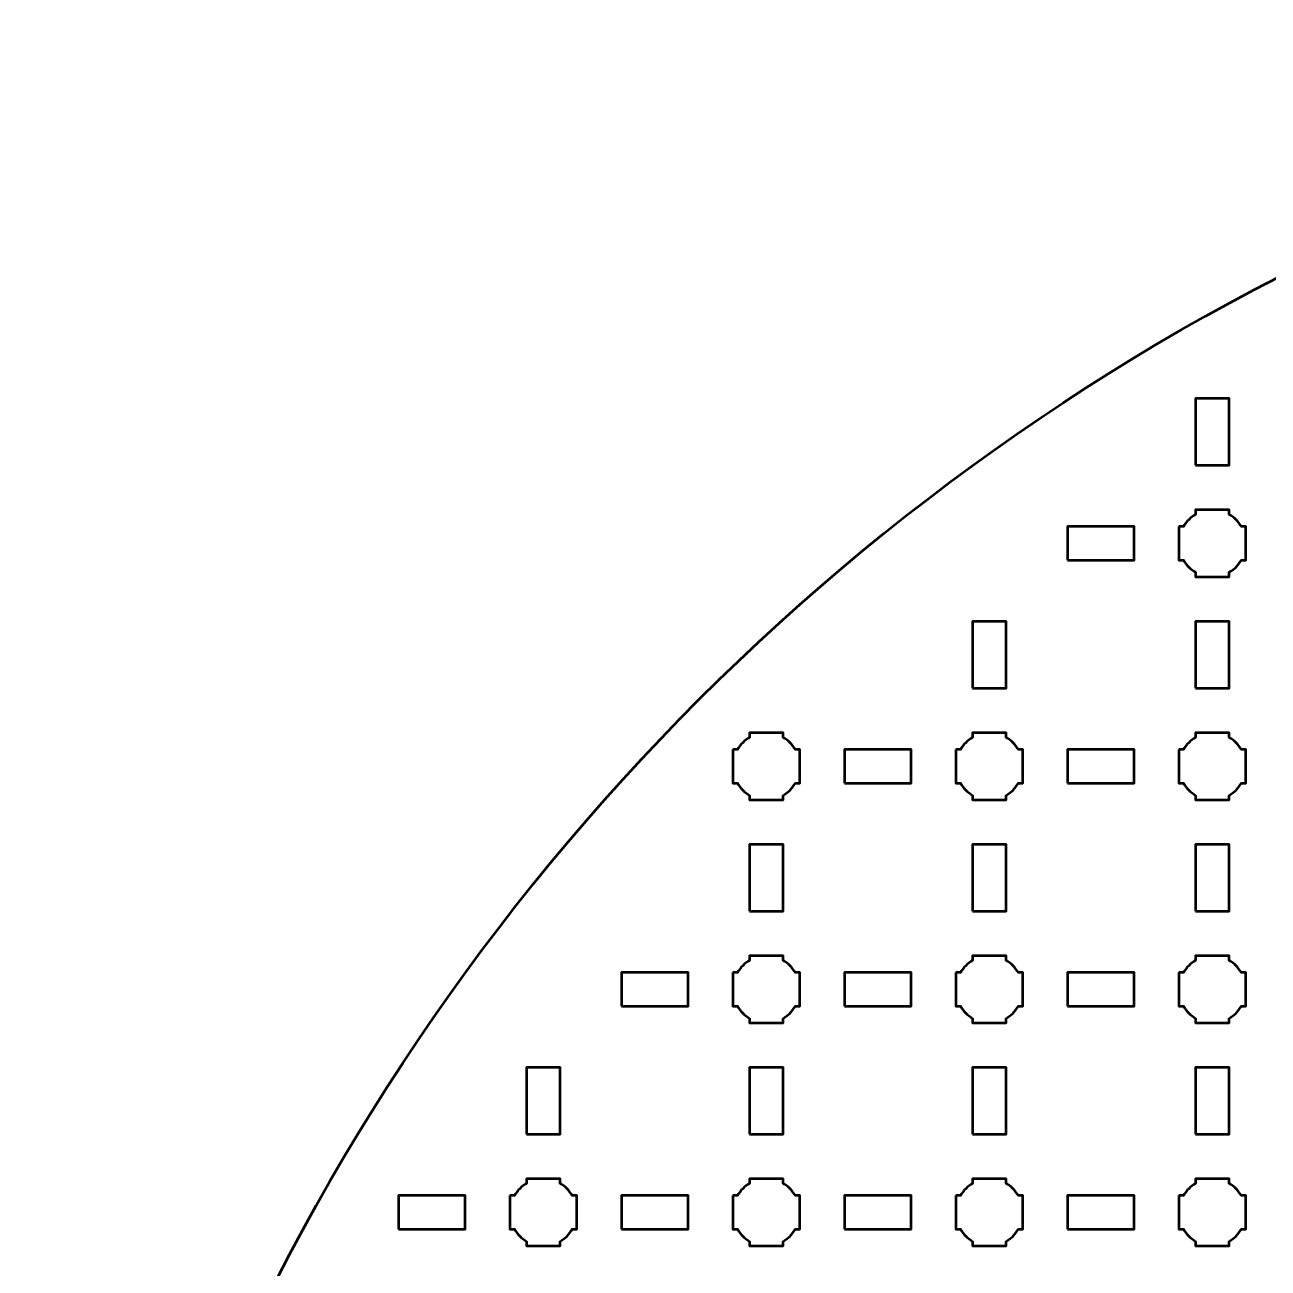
# Model space of a CAD drawing. Header units: centimetres. Extents: x -31.1 to 10.1, y -35.5 to 5.8.
# Drawn here: x -31.15 to -20, y -5.35 to 5.8 of the extents above; entities that cross this region are included whole.
import ezdxf

# ---------------------------------------------------------------- set-up
doc = ezdxf.new("R2010")
doc.units = ezdxf.units.CM
doc.header["$MEASUREMENT"] = 0
doc.layers.add('Layer 1', color=7, linetype='Continuous')

msp = doc.modelspace()

# ---------------------------------------------------------------- linework, layer by layer
at = {"layer": 'Layer 1', "lineweight": 53}
for points in [[(-20.65, 1.85), (-20.35, 1.85), (-20.35, 2.45), (-20.65, 2.45), (-20.65, 1.85)], [(-21.8, 1), (-21.2, 1), (-21.2, 1.3), (-21.8, 1.3), (-21.8, 1)], [(-22.65, -0.15), (-22.35, -0.15), (-22.35, 0.45), (-22.65, 0.45), (-22.65, -0.15)], [(-20.65, -0.15), (-20.35, -0.15), (-20.35, 0.45), (-20.65, 0.45), (-20.65, -0.15)], [(-23.8, -1), (-23.2, -1), (-23.2, -0.7), (-23.8, -0.7), (-23.8, -1)], [(-21.8, -1), (-21.2, -1), (-21.2, -0.7), (-21.8, -0.7), (-21.8, -1)], [(-24.65, -2.15), (-24.35, -2.15), (-24.35, -1.55), (-24.65, -1.55), (-24.65, -2.15)], [(-22.65, -2.15), (-22.35, -2.15), (-22.35, -1.55), (-22.65, -1.55), (-22.65, -2.15)], [(-20.65, -2.15), (-20.35, -2.15), (-20.35, -1.55), (-20.65, -1.55), (-20.65, -2.15)], [(-25.8, -3), (-25.2, -3), (-25.2, -2.7), (-25.8, -2.7), (-25.8, -3)], [(-23.8, -3), (-23.2, -3), (-23.2, -2.7), (-23.8, -2.7), (-23.8, -3)], [(-21.8, -3), (-21.2, -3), (-21.2, -2.7), (-21.8, -2.7), (-21.8, -3)], [(-26.65, -4.15), (-26.35, -4.15), (-26.35, -3.55), (-26.65, -3.55), (-26.65, -4.15)], [(-24.65, -4.15), (-24.35, -4.15), (-24.35, -3.55), (-24.65, -3.55), (-24.65, -4.15)], [(-22.65, -4.15), (-22.35, -4.15), (-22.35, -3.55), (-22.65, -3.55), (-22.65, -4.15)], [(-20.65, -4.15), (-20.35, -4.15), (-20.35, -3.55), (-20.65, -3.55), (-20.65, -4.15)], [(-27.8, -5), (-27.2, -5), (-27.2, -4.7), (-27.8, -4.7), (-27.8, -5)], [(-25.8, -5), (-25.2, -5), (-25.2, -4.7), (-25.8, -4.7), (-25.8, -5)], [(-23.8, -5), (-23.2, -5), (-23.2, -4.7), (-23.8, -4.7), (-23.8, -5)], [(-21.8, -5), (-21.2, -5), (-21.2, -4.7), (-21.8, -4.7), (-21.8, -5)]]:
    msp.add_lwpolyline(points, close=True, dxfattribs=at)
at = {"layer": 'Layer 1', "color": 250, "lineweight": 53}
msp.add_ellipse((-10.5, -14.85), major_axis=(0, 20.65), ratio=1, dxfattribs=at)
at = {"layer": 'Layer 1', "lineweight": 53}
for points in [[(-20.8, 1.3), (-20.8, 1.3), (-20.75985, 1.3), (-20.75985, 1.3), (-20.75985, 1.3), (-20.7335, 1.34553), (-20.69553, 1.3835), (-20.65, 1.40985), (-20.65, 1.40985), (-20.65, 1.40985), (-20.65, 1.45), (-20.65, 1.45), (-20.65, 1.45), (-20.65, 1.45), (-20.5, 1.45), (-20.5, 1.45), (-20.5, 1.45), (-20.5, 1.45), (-20.35, 1.45), (-20.35, 1.45), (-20.35, 1.45), (-20.35, 1.45), (-20.35, 1.40985), (-20.35, 1.40985), (-20.35, 1.40985), (-20.30447, 1.3835), (-20.2665, 1.34553), (-20.24015, 1.3), (-20.24015, 1.3), (-20.24015, 1.3), (-20.2, 1.3), (-20.2, 1.3), (-20.2, 1.3), (-20.2, 1.3), (-20.2, 1.15), (-20.2, 1.15), (-20.2, 1.15), (-20.2, 1.15), (-20.2, 1), (-20.2, 1), (-20.2, 1), (-20.2, 1), (-20.24015, 1), (-20.24015, 1), (-20.24015, 1), (-20.2665, 0.95447), (-20.30447, 0.9165), (-20.35, 0.89015), (-20.35, 0.89015), (-20.35, 0.89015), (-20.35, 0.85), (-20.35, 0.85), (-20.35, 0.85), (-20.35, 0.85), (-20.5, 0.85), (-20.5, 0.85), (-20.5, 0.85), (-20.5, 0.85), (-20.65, 0.85), (-20.65, 0.85), (-20.65, 0.85), (-20.65, 0.85), (-20.65, 0.89015), (-20.65, 0.89015), (-20.65, 0.89015), (-20.69553, 0.9165), (-20.7335, 0.95447), (-20.75985, 1), (-20.75985, 1), (-20.75985, 1), (-20.8, 1), (-20.8, 1), (-20.8, 1), (-20.8, 1), (-20.8, 1.15), (-20.8, 1.15), (-20.8, 1.15), (-20.8, 1.15), (-20.8, 1.3), (-20.8, 1.3)], [(-24.8, -0.7), (-24.8, -0.7), (-24.75985, -0.7), (-24.75985, -0.7), (-24.75985, -0.7), (-24.7335, -0.65447), (-24.69553, -0.6165), (-24.65, -0.59015), (-24.65, -0.59015), (-24.65, -0.59015), (-24.65, -0.55), (-24.65, -0.55), (-24.65, -0.55), (-24.65, -0.55), (-24.5, -0.55), (-24.5, -0.55), (-24.5, -0.55), (-24.5, -0.55), (-24.35, -0.55), (-24.35, -0.55), (-24.35, -0.55), (-24.35, -0.55), (-24.35, -0.59015), (-24.35, -0.59015), (-24.35, -0.59015), (-24.30447, -0.6165), (-24.2665, -0.65447), (-24.24015, -0.7), (-24.24015, -0.7), (-24.24015, -0.7), (-24.2, -0.7), (-24.2, -0.7), (-24.2, -0.7), (-24.2, -0.7), (-24.2, -0.85), (-24.2, -0.85), (-24.2, -0.85), (-24.2, -0.85), (-24.2, -1), (-24.2, -1), (-24.2, -1), (-24.2, -1), (-24.24015, -1), (-24.24015, -1), (-24.24015, -1), (-24.2665, -1.04553), (-24.30447, -1.0835), (-24.35, -1.10985), (-24.35, -1.10985), (-24.35, -1.10985), (-24.35, -1.15), (-24.35, -1.15), (-24.35, -1.15), (-24.35, -1.15), (-24.5, -1.15), (-24.5, -1.15), (-24.5, -1.15), (-24.5, -1.15), (-24.65, -1.15), (-24.65, -1.15), (-24.65, -1.15), (-24.65, -1.15), (-24.65, -1.10985), (-24.65, -1.10985), (-24.65, -1.10985), (-24.69553, -1.0835), (-24.7335, -1.04553), (-24.75985, -1), (-24.75985, -1), (-24.75985, -1), (-24.8, -1), (-24.8, -1), (-24.8, -1), (-24.8, -1), (-24.8, -0.85), (-24.8, -0.85), (-24.8, -0.85), (-24.8, -0.85), (-24.8, -0.7), (-24.8, -0.7)], [(-22.8, -0.7), (-22.8, -0.7), (-22.75985, -0.7), (-22.75985, -0.7), (-22.75985, -0.7), (-22.7335, -0.65447), (-22.69553, -0.6165), (-22.65, -0.59015), (-22.65, -0.59015), (-22.65, -0.59015), (-22.65, -0.55), (-22.65, -0.55), (-22.65, -0.55), (-22.65, -0.55), (-22.5, -0.55), (-22.5, -0.55), (-22.5, -0.55), (-22.5, -0.55), (-22.35, -0.55), (-22.35, -0.55), (-22.35, -0.55), (-22.35, -0.55), (-22.35, -0.59015), (-22.35, -0.59015), (-22.35, -0.59015), (-22.30447, -0.6165), (-22.2665, -0.65447), (-22.24015, -0.7), (-22.24015, -0.7), (-22.24015, -0.7), (-22.2, -0.7), (-22.2, -0.7), (-22.2, -0.7), (-22.2, -0.7), (-22.2, -0.85), (-22.2, -0.85), (-22.2, -0.85), (-22.2, -0.85), (-22.2, -1), (-22.2, -1), (-22.2, -1), (-22.2, -1), (-22.24015, -1), (-22.24015, -1), (-22.24015, -1), (-22.2665, -1.04553), (-22.30447, -1.0835), (-22.35, -1.10985), (-22.35, -1.10985), (-22.35, -1.10985), (-22.35, -1.15), (-22.35, -1.15), (-22.35, -1.15), (-22.35, -1.15), (-22.5, -1.15), (-22.5, -1.15), (-22.5, -1.15), (-22.5, -1.15), (-22.65, -1.15), (-22.65, -1.15), (-22.65, -1.15), (-22.65, -1.15), (-22.65, -1.10985), (-22.65, -1.10985), (-22.65, -1.10985), (-22.69553, -1.0835), (-22.7335, -1.04553), (-22.75985, -1), (-22.75985, -1), (-22.75985, -1), (-22.8, -1), (-22.8, -1), (-22.8, -1), (-22.8, -1), (-22.8, -0.85), (-22.8, -0.85), (-22.8, -0.85), (-22.8, -0.85), (-22.8, -0.7), (-22.8, -0.7)], [(-20.8, -0.7), (-20.8, -0.7), (-20.75985, -0.7), (-20.75985, -0.7), (-20.75985, -0.7), (-20.7335, -0.65447), (-20.69553, -0.6165), (-20.65, -0.59015), (-20.65, -0.59015), (-20.65, -0.59015), (-20.65, -0.55), (-20.65, -0.55), (-20.65, -0.55), (-20.65, -0.55), (-20.5, -0.55), (-20.5, -0.55), (-20.5, -0.55), (-20.5, -0.55), (-20.35, -0.55), (-20.35, -0.55), (-20.35, -0.55), (-20.35, -0.55), (-20.35, -0.59015), (-20.35, -0.59015), (-20.35, -0.59015), (-20.30447, -0.6165), (-20.2665, -0.65447), (-20.24015, -0.7), (-20.24015, -0.7), (-20.24015, -0.7), (-20.2, -0.7), (-20.2, -0.7), (-20.2, -0.7), (-20.2, -0.7), (-20.2, -0.85), (-20.2, -0.85), (-20.2, -0.85), (-20.2, -0.85), (-20.2, -1), (-20.2, -1), (-20.2, -1), (-20.2, -1), (-20.24015, -1), (-20.24015, -1), (-20.24015, -1), (-20.2665, -1.04553), (-20.30447, -1.0835), (-20.35, -1.10985), (-20.35, -1.10985), (-20.35, -1.10985), (-20.35, -1.15), (-20.35, -1.15), (-20.35, -1.15), (-20.35, -1.15), (-20.5, -1.15), (-20.5, -1.15), (-20.5, -1.15), (-20.5, -1.15), (-20.65, -1.15), (-20.65, -1.15), (-20.65, -1.15), (-20.65, -1.15), (-20.65, -1.10985), (-20.65, -1.10985), (-20.65, -1.10985), (-20.69553, -1.0835), (-20.7335, -1.04553), (-20.75985, -1), (-20.75985, -1), (-20.75985, -1), (-20.8, -1), (-20.8, -1), (-20.8, -1), (-20.8, -1), (-20.8, -0.85), (-20.8, -0.85), (-20.8, -0.85), (-20.8, -0.85), (-20.8, -0.7), (-20.8, -0.7)], [(-24.8, -2.7), (-24.8, -2.7), (-24.75985, -2.7), (-24.75985, -2.7), (-24.75985, -2.7), (-24.7335, -2.65447), (-24.69553, -2.6165), (-24.65, -2.59015), (-24.65, -2.59015), (-24.65, -2.59015), (-24.65, -2.55), (-24.65, -2.55), (-24.65, -2.55), (-24.65, -2.55), (-24.5, -2.55), (-24.5, -2.55), (-24.5, -2.55), (-24.5, -2.55), (-24.35, -2.55), (-24.35, -2.55), (-24.35, -2.55), (-24.35, -2.55), (-24.35, -2.59015), (-24.35, -2.59015), (-24.35, -2.59015), (-24.30447, -2.6165), (-24.2665, -2.65447), (-24.24015, -2.7), (-24.24015, -2.7), (-24.24015, -2.7), (-24.2, -2.7), (-24.2, -2.7), (-24.2, -2.7), (-24.2, -2.7), (-24.2, -2.85), (-24.2, -2.85), (-24.2, -2.85), (-24.2, -2.85), (-24.2, -3), (-24.2, -3), (-24.2, -3), (-24.2, -3), (-24.24015, -3), (-24.24015, -3), (-24.24015, -3), (-24.2665, -3.04553), (-24.30447, -3.0835), (-24.35, -3.10985), (-24.35, -3.10985), (-24.35, -3.10985), (-24.35, -3.15), (-24.35, -3.15), (-24.35, -3.15), (-24.35, -3.15), (-24.5, -3.15), (-24.5, -3.15), (-24.5, -3.15), (-24.5, -3.15), (-24.65, -3.15), (-24.65, -3.15), (-24.65, -3.15), (-24.65, -3.15), (-24.65, -3.10985), (-24.65, -3.10985), (-24.65, -3.10985), (-24.69553, -3.0835), (-24.7335, -3.04553), (-24.75985, -3), (-24.75985, -3), (-24.75985, -3), (-24.8, -3), (-24.8, -3), (-24.8, -3), (-24.8, -3), (-24.8, -2.85), (-24.8, -2.85), (-24.8, -2.85), (-24.8, -2.85), (-24.8, -2.7), (-24.8, -2.7)], [(-22.8, -2.7), (-22.8, -2.7), (-22.75985, -2.7), (-22.75985, -2.7), (-22.75985, -2.7), (-22.7335, -2.65447), (-22.69553, -2.6165), (-22.65, -2.59015), (-22.65, -2.59015), (-22.65, -2.59015), (-22.65, -2.55), (-22.65, -2.55), (-22.65, -2.55), (-22.65, -2.55), (-22.5, -2.55), (-22.5, -2.55), (-22.5, -2.55), (-22.5, -2.55), (-22.35, -2.55), (-22.35, -2.55), (-22.35, -2.55), (-22.35, -2.55), (-22.35, -2.59015), (-22.35, -2.59015), (-22.35, -2.59015), (-22.30447, -2.6165), (-22.2665, -2.65447), (-22.24015, -2.7), (-22.24015, -2.7), (-22.24015, -2.7), (-22.2, -2.7), (-22.2, -2.7), (-22.2, -2.7), (-22.2, -2.7), (-22.2, -2.85), (-22.2, -2.85), (-22.2, -2.85), (-22.2, -2.85), (-22.2, -3), (-22.2, -3), (-22.2, -3), (-22.2, -3), (-22.24015, -3), (-22.24015, -3), (-22.24015, -3), (-22.2665, -3.04553), (-22.30447, -3.0835), (-22.35, -3.10985), (-22.35, -3.10985), (-22.35, -3.10985), (-22.35, -3.15), (-22.35, -3.15), (-22.35, -3.15), (-22.35, -3.15), (-22.5, -3.15), (-22.5, -3.15), (-22.5, -3.15), (-22.5, -3.15), (-22.65, -3.15), (-22.65, -3.15), (-22.65, -3.15), (-22.65, -3.15), (-22.65, -3.10985), (-22.65, -3.10985), (-22.65, -3.10985), (-22.69553, -3.0835), (-22.7335, -3.04553), (-22.75985, -3), (-22.75985, -3), (-22.75985, -3), (-22.8, -3), (-22.8, -3), (-22.8, -3), (-22.8, -3), (-22.8, -2.85), (-22.8, -2.85), (-22.8, -2.85), (-22.8, -2.85), (-22.8, -2.7), (-22.8, -2.7)], [(-20.8, -2.7), (-20.8, -2.7), (-20.75985, -2.7), (-20.75985, -2.7), (-20.75985, -2.7), (-20.7335, -2.65447), (-20.69553, -2.6165), (-20.65, -2.59015), (-20.65, -2.59015), (-20.65, -2.59015), (-20.65, -2.55), (-20.65, -2.55), (-20.65, -2.55), (-20.65, -2.55), (-20.5, -2.55), (-20.5, -2.55), (-20.5, -2.55), (-20.5, -2.55), (-20.35, -2.55), (-20.35, -2.55), (-20.35, -2.55), (-20.35, -2.55), (-20.35, -2.59015), (-20.35, -2.59015), (-20.35, -2.59015), (-20.30447, -2.6165), (-20.2665, -2.65447), (-20.24015, -2.7), (-20.24015, -2.7), (-20.24015, -2.7), (-20.2, -2.7), (-20.2, -2.7), (-20.2, -2.7), (-20.2, -2.7), (-20.2, -2.85), (-20.2, -2.85), (-20.2, -2.85), (-20.2, -2.85), (-20.2, -3), (-20.2, -3), (-20.2, -3), (-20.2, -3), (-20.24015, -3), (-20.24015, -3), (-20.24015, -3), (-20.2665, -3.04553), (-20.30447, -3.0835), (-20.35, -3.10985), (-20.35, -3.10985), (-20.35, -3.10985), (-20.35, -3.15), (-20.35, -3.15), (-20.35, -3.15), (-20.35, -3.15), (-20.5, -3.15), (-20.5, -3.15), (-20.5, -3.15), (-20.5, -3.15), (-20.65, -3.15), (-20.65, -3.15), (-20.65, -3.15), (-20.65, -3.15), (-20.65, -3.10985), (-20.65, -3.10985), (-20.65, -3.10985), (-20.69553, -3.0835), (-20.7335, -3.04553), (-20.75985, -3), (-20.75985, -3), (-20.75985, -3), (-20.8, -3), (-20.8, -3), (-20.8, -3), (-20.8, -3), (-20.8, -2.85), (-20.8, -2.85), (-20.8, -2.85), (-20.8, -2.85), (-20.8, -2.7), (-20.8, -2.7)], [(-26.8, -4.7), (-26.8, -4.7), (-26.75985, -4.7), (-26.75985, -4.7), (-26.75985, -4.7), (-26.7335, -4.65447), (-26.69553, -4.6165), (-26.65, -4.59015), (-26.65, -4.59015), (-26.65, -4.59015), (-26.65, -4.55), (-26.65, -4.55), (-26.65, -4.55), (-26.65, -4.55), (-26.5, -4.55), (-26.5, -4.55), (-26.5, -4.55), (-26.5, -4.55), (-26.35, -4.55), (-26.35, -4.55), (-26.35, -4.55), (-26.35, -4.55), (-26.35, -4.59015), (-26.35, -4.59015), (-26.35, -4.59015), (-26.30447, -4.6165), (-26.2665, -4.65447), (-26.24015, -4.7), (-26.24015, -4.7), (-26.24015, -4.7), (-26.2, -4.7), (-26.2, -4.7), (-26.2, -4.7), (-26.2, -4.7), (-26.2, -4.85), (-26.2, -4.85), (-26.2, -4.85), (-26.2, -4.85), (-26.2, -5), (-26.2, -5), (-26.2, -5), (-26.2, -5), (-26.24015, -5), (-26.24015, -5), (-26.24015, -5), (-26.2665, -5.04553), (-26.30447, -5.0835), (-26.35, -5.10985), (-26.35, -5.10985), (-26.35, -5.10985), (-26.35, -5.15), (-26.35, -5.15), (-26.35, -5.15), (-26.35, -5.15), (-26.5, -5.15), (-26.5, -5.15), (-26.5, -5.15), (-26.5, -5.15), (-26.65, -5.15), (-26.65, -5.15), (-26.65, -5.15), (-26.65, -5.15), (-26.65, -5.10985), (-26.65, -5.10985), (-26.65, -5.10985), (-26.69553, -5.0835), (-26.7335, -5.04553), (-26.75985, -5), (-26.75985, -5), (-26.75985, -5), (-26.8, -5), (-26.8, -5), (-26.8, -5), (-26.8, -5), (-26.8, -4.85), (-26.8, -4.85), (-26.8, -4.85), (-26.8, -4.85), (-26.8, -4.7), (-26.8, -4.7)], [(-24.8, -4.7), (-24.8, -4.7), (-24.75985, -4.7), (-24.75985, -4.7), (-24.75985, -4.7), (-24.7335, -4.65447), (-24.69553, -4.6165), (-24.65, -4.59015), (-24.65, -4.59015), (-24.65, -4.59015), (-24.65, -4.55), (-24.65, -4.55), (-24.65, -4.55), (-24.65, -4.55), (-24.5, -4.55), (-24.5, -4.55), (-24.5, -4.55), (-24.5, -4.55), (-24.35, -4.55), (-24.35, -4.55), (-24.35, -4.55), (-24.35, -4.55), (-24.35, -4.59015), (-24.35, -4.59015), (-24.35, -4.59015), (-24.30447, -4.6165), (-24.2665, -4.65447), (-24.24015, -4.7), (-24.24015, -4.7), (-24.24015, -4.7), (-24.2, -4.7), (-24.2, -4.7), (-24.2, -4.7), (-24.2, -4.7), (-24.2, -4.85), (-24.2, -4.85), (-24.2, -4.85), (-24.2, -4.85), (-24.2, -5), (-24.2, -5), (-24.2, -5), (-24.2, -5), (-24.24015, -5), (-24.24015, -5), (-24.24015, -5), (-24.2665, -5.04553), (-24.30447, -5.0835), (-24.35, -5.10985), (-24.35, -5.10985), (-24.35, -5.10985), (-24.35, -5.15), (-24.35, -5.15), (-24.35, -5.15), (-24.35, -5.15), (-24.5, -5.15), (-24.5, -5.15), (-24.5, -5.15), (-24.5, -5.15), (-24.65, -5.15), (-24.65, -5.15), (-24.65, -5.15), (-24.65, -5.15), (-24.65, -5.10985), (-24.65, -5.10985), (-24.65, -5.10985), (-24.69553, -5.0835), (-24.7335, -5.04553), (-24.75985, -5), (-24.75985, -5), (-24.75985, -5), (-24.8, -5), (-24.8, -5), (-24.8, -5), (-24.8, -5), (-24.8, -4.85), (-24.8, -4.85), (-24.8, -4.85), (-24.8, -4.85), (-24.8, -4.7), (-24.8, -4.7)], [(-22.8, -4.7), (-22.8, -4.7), (-22.75985, -4.7), (-22.75985, -4.7), (-22.75985, -4.7), (-22.7335, -4.65447), (-22.69553, -4.6165), (-22.65, -4.59015), (-22.65, -4.59015), (-22.65, -4.59015), (-22.65, -4.55), (-22.65, -4.55), (-22.65, -4.55), (-22.65, -4.55), (-22.5, -4.55), (-22.5, -4.55), (-22.5, -4.55), (-22.5, -4.55), (-22.35, -4.55), (-22.35, -4.55), (-22.35, -4.55), (-22.35, -4.55), (-22.35, -4.59015), (-22.35, -4.59015), (-22.35, -4.59015), (-22.30447, -4.6165), (-22.2665, -4.65447), (-22.24015, -4.7), (-22.24015, -4.7), (-22.24015, -4.7), (-22.2, -4.7), (-22.2, -4.7), (-22.2, -4.7), (-22.2, -4.7), (-22.2, -4.85), (-22.2, -4.85), (-22.2, -4.85), (-22.2, -4.85), (-22.2, -5), (-22.2, -5), (-22.2, -5), (-22.2, -5), (-22.24015, -5), (-22.24015, -5), (-22.24015, -5), (-22.2665, -5.04553), (-22.30447, -5.0835), (-22.35, -5.10985), (-22.35, -5.10985), (-22.35, -5.10985), (-22.35, -5.15), (-22.35, -5.15), (-22.35, -5.15), (-22.35, -5.15), (-22.5, -5.15), (-22.5, -5.15), (-22.5, -5.15), (-22.5, -5.15), (-22.65, -5.15), (-22.65, -5.15), (-22.65, -5.15), (-22.65, -5.15), (-22.65, -5.10985), (-22.65, -5.10985), (-22.65, -5.10985), (-22.69553, -5.0835), (-22.7335, -5.04553), (-22.75985, -5), (-22.75985, -5), (-22.75985, -5), (-22.8, -5), (-22.8, -5), (-22.8, -5), (-22.8, -5), (-22.8, -4.85), (-22.8, -4.85), (-22.8, -4.85), (-22.8, -4.85), (-22.8, -4.7), (-22.8, -4.7)], [(-20.8, -4.7), (-20.8, -4.7), (-20.75985, -4.7), (-20.75985, -4.7), (-20.75985, -4.7), (-20.7335, -4.65447), (-20.69553, -4.6165), (-20.65, -4.59015), (-20.65, -4.59015), (-20.65, -4.59015), (-20.65, -4.55), (-20.65, -4.55), (-20.65, -4.55), (-20.65, -4.55), (-20.5, -4.55), (-20.5, -4.55), (-20.5, -4.55), (-20.5, -4.55), (-20.35, -4.55), (-20.35, -4.55), (-20.35, -4.55), (-20.35, -4.55), (-20.35, -4.59015), (-20.35, -4.59015), (-20.35, -4.59015), (-20.30447, -4.6165), (-20.2665, -4.65447), (-20.24015, -4.7), (-20.24015, -4.7), (-20.24015, -4.7), (-20.2, -4.7), (-20.2, -4.7), (-20.2, -4.7), (-20.2, -4.7), (-20.2, -4.85), (-20.2, -4.85), (-20.2, -4.85), (-20.2, -4.85), (-20.2, -5), (-20.2, -5), (-20.2, -5), (-20.2, -5), (-20.24015, -5), (-20.24015, -5), (-20.24015, -5), (-20.2665, -5.04553), (-20.30447, -5.0835), (-20.35, -5.10985), (-20.35, -5.10985), (-20.35, -5.10985), (-20.35, -5.15), (-20.35, -5.15), (-20.35, -5.15), (-20.35, -5.15), (-20.5, -5.15), (-20.5, -5.15), (-20.5, -5.15), (-20.5, -5.15), (-20.65, -5.15), (-20.65, -5.15), (-20.65, -5.15), (-20.65, -5.15), (-20.65, -5.10985), (-20.65, -5.10985), (-20.65, -5.10985), (-20.69553, -5.0835), (-20.7335, -5.04553), (-20.75985, -5), (-20.75985, -5), (-20.75985, -5), (-20.8, -5), (-20.8, -5), (-20.8, -5), (-20.8, -5), (-20.8, -4.85), (-20.8, -4.85), (-20.8, -4.85), (-20.8, -4.85), (-20.8, -4.7), (-20.8, -4.7)]]:
    msp.add_open_spline(points, degree=3, knots=[0, 0, 0, 0, 0.05, 0.05, 0.05, 0.05, 0.1, 0.1, 0.1, 0.1, 0.15, 0.15, 0.15, 0.15, 0.2, 0.2, 0.2, 0.2, 0.25, 0.25, 0.25, 0.25, 0.3, 0.3, 0.3, 0.3, 0.35, 0.35, 0.35, 0.35, 0.4, 0.4, 0.4, 0.4, 0.45, 0.45, 0.45, 0.45, 0.5, 0.5, 0.5, 0.5, 0.55, 0.55, 0.55, 0.55, 0.6, 0.6, 0.6, 0.6, 0.65, 0.65, 0.65, 0.65, 0.7, 0.7, 0.7, 0.7, 0.75, 0.75, 0.75, 0.75, 0.8, 0.8, 0.8, 0.8, 0.85, 0.85, 0.85, 0.85, 0.9, 0.9, 0.9, 0.9, 0.95, 0.95, 0.95, 0.95, 1, 1, 1, 1], dxfattribs=at)

doc.saveas('drawing.dxf')
